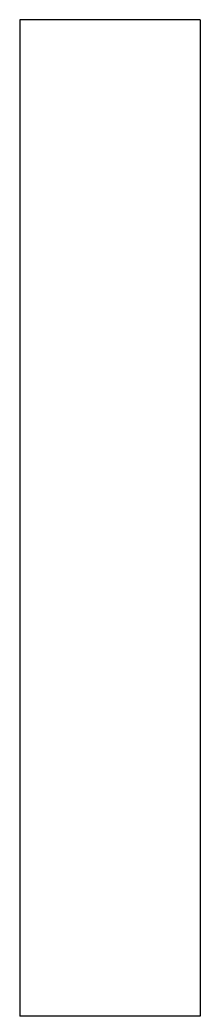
# Model space of a CAD drawing. Extents: x 58 to 239, y -396 to 606.
import ezdxf

# ---------------------------------------------------------------- set-up
doc = ezdxf.new("R2010")
doc.units = 0
doc.layers.add('View003', color=7, linetype='CONTINUOUS')

msp = doc.modelspace()

# ---------------------------------------------------------------- linework, layer by layer
at = {"layer": 'View003'}
for p, q in [((58, 606), (58, -396)), ((239, 606), (58, 606)), ((239, 606), (239, -396)), ((239, -396), (58, -396))]:
    msp.add_line(p, q, dxfattribs=at)

doc.saveas('drawing.dxf')
